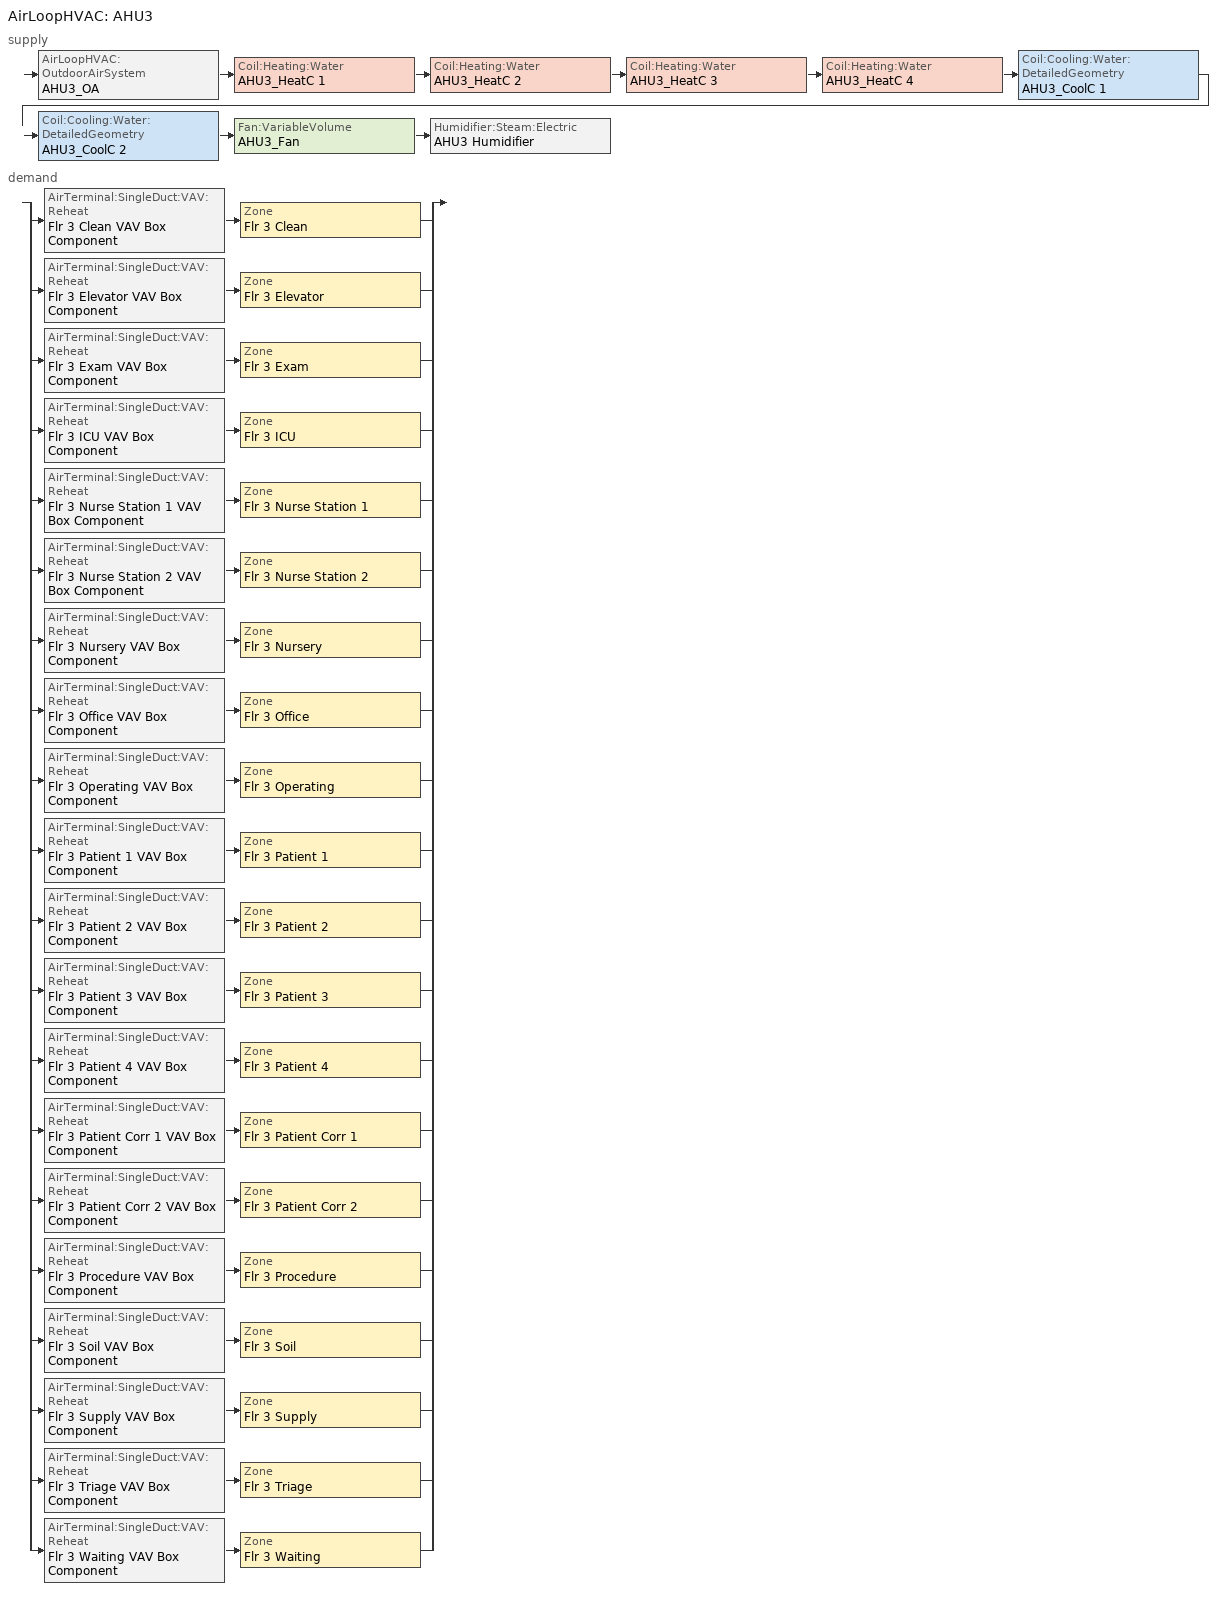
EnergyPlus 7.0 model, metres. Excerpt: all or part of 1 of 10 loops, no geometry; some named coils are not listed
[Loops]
AirLoopHVAC 'AHU3'
 supply: AirLoopHVAC:OutdoorAirSystem 'AHU3_OA' > Coil:Heating:Water 'AHU3_HeatC 1' > Coil:Heating:Water 'AHU3_HeatC 2' > Coil:Heating:Water 'AHU3_HeatC 3' > Coil:Heating:Water 'AHU3_HeatC 4' > Coil:Cooling:Water:DetailedGeometry 'AHU3_CoolC 1' > Coil:Cooling:Water:DetailedGeometry 'AHU3_CoolC 2' > Fan:VariableVolume 'AHU3_Fan' > Humidifier:Steam:Electric 'AHU3 Humidifier'
 demand: split
  | AirTerminal:SingleDuct:VAV:Reheat 'Flr 3 Clean VAV Box Component' > Zone 'Flr 3 Clean'
  | AirTerminal:SingleDuct:VAV:Reheat 'Flr 3 Elevator VAV Box Component' > Zone 'Flr 3 Elevator'
  | AirTerminal:SingleDuct:VAV:Reheat 'Flr 3 Exam VAV Box Component' > Zone 'Flr 3 Exam'
  | AirTerminal:SingleDuct:VAV:Reheat 'Flr 3 ICU VAV Box Component' > Zone 'Flr 3 ICU'
  | AirTerminal:SingleDuct:VAV:Reheat 'Flr 3 Nurse Station 1 VAV Box Component' > Zone 'Flr 3 Nurse Station 1'
  | AirTerminal:SingleDuct:VAV:Reheat 'Flr 3 Nurse Station 2 VAV Box Component' > Zone 'Flr 3 Nurse Station 2'
  | AirTerminal:SingleDuct:VAV:Reheat 'Flr 3 Nursery VAV Box Component' > Zone 'Flr 3 Nursery'
  | AirTerminal:SingleDuct:VAV:Reheat 'Flr 3 Office VAV Box Component' > Zone 'Flr 3 Office'
  | AirTerminal:SingleDuct:VAV:Reheat 'Flr 3 Operating VAV Box Component' > Zone 'Flr 3 Operating'
  | AirTerminal:SingleDuct:VAV:Reheat 'Flr 3 Patient 1 VAV Box Component' > Zone 'Flr 3 Patient 1'
  | AirTerminal:SingleDuct:VAV:Reheat 'Flr 3 Patient 2 VAV Box Component' > Zone 'Flr 3 Patient 2'
  | AirTerminal:SingleDuct:VAV:Reheat 'Flr 3 Patient 3 VAV Box Component' > Zone 'Flr 3 Patient 3'
  | AirTerminal:SingleDuct:VAV:Reheat 'Flr 3 Patient 4 VAV Box Component' > Zone 'Flr 3 Patient 4'
  | AirTerminal:SingleDuct:VAV:Reheat 'Flr 3 Patient Corr 1 VAV Box Component' > Zone 'Flr 3 Patient Corr 1'
  | AirTerminal:SingleDuct:VAV:Reheat 'Flr 3 Patient Corr 2 VAV Box Component' > Zone 'Flr 3 Patient Corr 2'
  | AirTerminal:SingleDuct:VAV:Reheat 'Flr 3 Procedure VAV Box Component' > Zone 'Flr 3 Procedure'
  | AirTerminal:SingleDuct:VAV:Reheat 'Flr 3 Soil VAV Box Component' > Zone 'Flr 3 Soil'
  | AirTerminal:SingleDuct:VAV:Reheat 'Flr 3 Supply VAV Box Component' > Zone 'Flr 3 Supply'
  | AirTerminal:SingleDuct:VAV:Reheat 'Flr 3 Triage VAV Box Component' > Zone 'Flr 3 Triage'
  | AirTerminal:SingleDuct:VAV:Reheat 'Flr 3 Waiting VAV Box Component' > Zone 'Flr 3 Waiting'
[Sizing:Zone] Zone Cooling Design Supply Air Temperature {C}=14; Zone Heating Design Supply Air Temperature {C}=40; Zone Cooling Design Supply Air Humidity Ratio {kg-H20/kg-air}=0.0085; Zone Heating Design Supply Air Humidity Ratio {kg-H20/kg-air}=0.008; Cooling Minimum Air Flow Fraction=0; Heating Design Air Flow Method {Flow/Zone | DesignDay}=DesignDay; Heating Design Air Flow Rate=0; Design Zone Air Distribution Effectiveness in Cooling Mode=1; Design Zone Air Distribution Effectiveness in Heating Mode=1
Name | Design Specification Outdoor Air Object | Cooling Design Air Flow Method {Flow/Zone | DesignDay | DesignDayWithLimit} | Cooling Minimum Air Flow
Flr 3 Clean | Flr 3 Clean OA Design Spec | DesignDayWithLimit | 0.157316
Flr 3 Elevator | Flr 3 Elevator OA Design Spec | DesignDay
Flr 3 Exam | Flr 3 Exam OA Design Spec | DesignDayWithLimit | 1.27426
Flr 3 ICU | Flr 3 ICU OA Design Spec | DesignDayWithLimit | 0.99109
Flr 3 Nurse Station 1 | Flr 3 Nurse Station 1 OA Design Spec | DesignDay
Flr 3 Nurse Station 2 | Flr 3 Nurse Station 2 OA Design Spec | DesignDay
Flr 3 Nursery | Flr 3 Nursery OA Design Spec | DesignDayWithLimit | 0.467228
Flr 3 Office | Flr 3 Office OA Design Spec | DesignDay
Flr 3 Operating | Flr 3 Operating OA Design Spec | DesignDayWithLimit | 2.83168
Flr 3 Patient 1 | Flr 3 Patient 1 OA Design Spec | DesignDayWithLimit | 2.35974
Flr 3 Patient 2 | Flr 3 Patient 2 OA Design Spec | DesignDayWithLimit | 2.35974
Flr 3 Patient 3 | Flr 3 Patient 3 OA Design Spec | DesignDayWithLimit | 1.86419
Flr 3 Patient 4 | Flr 3 Patient 4 OA Design Spec | DesignDayWithLimit | 1.86419
Flr 3 Patient Corr 1 | Flr 3 Patient Corr 1 OA Design Spec | DesignDayWithLimit | 0.526064
Flr 3 Patient Corr 2 | Flr 3 Patient Corr 2 OA Design Spec | DesignDayWithLimit | 0.526064
Flr 3 Procedure | Flr 3 Procedure OA Design Spec | DesignDayWithLimit | 0.849505
Flr 3 Soil | Flr 3 Soil OA Design Spec | DesignDayWithLimit | 0.786579
Flr 3 Supply | Flr 3 Supply OA Design Spec | DesignDayWithLimit | 1.15784
Flr 3 Triage | Flr 3 Triage OA Design Spec | DesignDayWithLimit | 1.41584
Flr 3 Waiting | Flr 3 Waiting OA Design Spec | DesignDay
[DesignSpecification:OutdoorAir] Outdoor Air Method=Flow/Zone; Outdoor Air Flow Per Person {m3/s-person}=0; Outdoor Air Flow Per Zone Floor Area {m3/s-m2}=0; Outdoor Air Flow Air Changes per Hour {1/hr}=0
Name | Outdoor Air Flow Per Zone {m3/s}
Flr 3 Clean OA Design Spec | 0.0200656
Flr 3 Elevator OA Design Spec | 0.178437
Flr 3 Exam OA Design Spec; Flr 3 Office OA Design Spec | 0.108354
Flr 3 ICU OA Design Spec | 0.297327
Flr 3 Nurse Station 1 OA Design Spec | 0.120714
Flr 3 Nurse Station 2 OA Design Spec | 0.0963147
Flr 3 Nursery OA Design Spec | 0.140168
Flr 3 Operating OA Design Spec | 0.509726
Flr 3 Patient 1 OA Design Spec; Flr 3 Patient 2 OA Design Spec; Flr 3 Soil OA Design Spec | 0.707921
Flr 3 Patient 3 OA Design Spec; Flr 3 Patient 4 OA Design Spec | 0.559258
Flr 3 Patient Corr 1 OA Design Spec; Flr 3 Patient Corr 2 OA Design Spec | 0.0947534
Flr 3 Procedure OA Design Spec | 0.152911
Flr 3 Supply OA Design Spec | 0.208549
Flr 3 Triage OA Design Spec | 1.27426
Flr 3 Waiting OA Design Spec | 0.0981403
[ZoneControl:Thermostat] Control Type Schedule=Dual Zone Control Type Sched
Name | Zone | Control 1
Flr 3 Clean Thermostat | Flr 3 Clean | Flr 3 Clean DualSPSched
Flr 3 Elevator Thermostat | Flr 3 Elevator | Flr 3 Elevator DualSPSched
Flr 3 Exam Thermostat | Flr 3 Exam | Flr 3 Exam DualSPSched
Flr 3 ICU Thermostat | Flr 3 ICU | Flr 3 ICU DualSPSched
Flr 3 Nurse Station 1 Thermostat | Flr 3 Nurse Station 1 | Flr 3 Nurse Station 1 DualSPSched
Flr 3 Nurse Station 2 Thermostat | Flr 3 Nurse Station 2 | Flr 3 Nurse Station 2 DualSPSched
Flr 3 Nursery Thermostat | Flr 3 Nursery | Flr 3 Nursery DualSPSched
Flr 3 Office Thermostat | Flr 3 Office | Flr 3 Office DualSPSched
Flr 3 Operating Thermostat | Flr 3 Operating | Flr 3 Operating DualSPSched
Flr 3 Patient 1 Thermostat | Flr 3 Patient 1 | Flr 3 Patient 1 DualSPSched
Flr 3 Patient 2 Thermostat | Flr 3 Patient 2 | Flr 3 Patient 2 DualSPSched
Flr 3 Patient 3 Thermostat | Flr 3 Patient 3 | Flr 3 Patient 3 DualSPSched
Flr 3 Patient 4 Thermostat | Flr 3 Patient 4 | Flr 3 Patient 4 DualSPSched
Flr 3 Patient Corr 1 Thermostat | Flr 3 Patient Corr 1 | Flr 3 Patient Corr 1 DualSPSched
Flr 3 Patient Corr 2 Thermostat | Flr 3 Patient Corr 2 | Flr 3 Patient Corr 2 DualSPSched
Flr 3 Procedure Thermostat | Flr 3 Procedure | Flr 3 Procedure DualSPSched
Flr 3 Soil Thermostat | Flr 3 Soil | Flr 3 Soil DualSPSched
Flr 3 Supply Thermostat | Flr 3 Supply | Flr 3 Supply DualSPSched
Flr 3 Triage Thermostat | Flr 3 Triage | Flr 3 Triage DualSPSched
Flr 3 Waiting Thermostat | Flr 3 Waiting | Flr 3 Waiting DualSPSched
[ThermostatSetpoint:DualSetpoint]
Name | Heating Setpoint Temperature Schedule | Cooling Setpoint Temperature Schedule
Flr 3 Clean DualSPSched; Flr 3 Elevator DualSPSched; Flr 3 ICU DualSPSched; Flr 3 Nurse Station 1 DualSPSched; Flr 3 Nurse Station 2 DualSPSched; Flr 3 Nursery DualSPSched; Flr 3 Patient 1 DualSPSched; Flr 3 Patient 2 DualSPSched; Flr 3 Patient 3 DualSPSched; Flr 3 Patient 4 DualSPSched; Flr 3 Patient Corr 1 DualSPSched; Flr 3 Patient Corr 2 DualSPSched; Flr 3 Soil DualSPSched; Flr 3 Supply DualSPSched; Flr 3 Triage DualSPSched; Flr 3 Waiting DualSPSched | Heating_Tstat_24_7 | Cooling_Tstat_24_7
Flr 3 Exam DualSPSched; Flr 3 Office DualSPSched; Flr 3 Procedure DualSPSched | Heating_Tstat_Office | Cooling_Tstat_Office
Flr 3 Operating DualSPSched | Heating_Tstat_OR | Cooling_Tstat_OR
[Zone equipment]
Flr 3 Clean: Flr 3 Clean VAV Box Component
Flr 3 Elevator: Flr 3 Elevator VAV Box Component
Flr 3 Exam: Flr 3 Exam VAV Box Component
Flr 3 ICU: Flr 3 ICU VAV Box Component
Flr 3 Nurse Station 1: Flr 3 Nurse Station 1 VAV Box Component
Flr 3 Nurse Station 2: Flr 3 Nurse Station 2 VAV Box Component
Flr 3 Nursery: Flr 3 Nursery VAV Box Component
Flr 3 Office: Flr 3 Office VAV Box Component
Flr 3 Operating: Flr 3 Operating VAV Box Component
Flr 3 Patient 1: Flr 3 Patient 1 VAV Box Component
Flr 3 Patient 2: Flr 3 Patient 2 VAV Box Component
Flr 3 Patient 3: Flr 3 Patient 3 VAV Box Component
Flr 3 Patient 4: Flr 3 Patient 4 VAV Box Component
Flr 3 Patient Corr 1: Flr 3 Patient Corr 1 VAV Box Component
Flr 3 Patient Corr 2: Flr 3 Patient Corr 2 VAV Box Component
Flr 3 Procedure: Flr 3 Procedure VAV Box Component
Flr 3 Soil: Flr 3 Soil VAV Box Component, Flr 3 Soil Exhaust Fan 1
Flr 3 Supply: Flr 3 Supply VAV Box Component
Flr 3 Triage: Flr 3 Triage VAV Box Component, Flr 3 Triage Exhaust Fan 1
Flr 3 Waiting: Flr 3 Waiting VAV Box Component
[AirTerminal:SingleDuct:VAV:Reheat] Availability Schedule=ALWAYS_ON; Maximum Air Flow Rate {m3/s}=AUTOSIZE; Zone Minimum Air Flow Input Method=Constant; Maximum Hot Water or Steam Flow Rate {m3/s}=AUTOSIZE; Minimum Hot Water or Steam Flow Rate {m3/s}=0; Convergence Tolerance=0.001; Damper Heating Action=Reverse; Maximum Flow per Zone Floor Area during Reheat {m3/s-m2}=AUTOCALCULATE; Maximum Flow Fraction During Reheat=AUTOCALCULATE; Maximum Reheat Air Temperature {C}=50
Name | Constant Minimum Air Flow Fraction | Reheat Coil
Flr 3 Clean VAV Box Component | 1 | Flr 3 Clean VAV Box Reheat Coil
Flr 3 Elevator VAV Box Component | 0.3 | Flr 3 Elevator VAV Box Reheat Coil
Flr 3 Exam VAV Box Component | 1 | Flr 3 Exam VAV Box Reheat Coil
Flr 3 ICU VAV Box Component | 1 | Flr 3 ICU VAV Box Reheat Coil
Flr 3 Nurse Station 1 VAV Box Component | 0.3 | Flr 3 Nurse Station 1 VAV Box Reheat Coil
Flr 3 Nurse Station 2 VAV Box Component | 0.3 | Flr 3 Nurse Station 2 VAV Box Reheat Coil
Flr 3 Nursery VAV Box Component | 1 | Flr 3 Nursery VAV Box Reheat Coil
Flr 3 Office VAV Box Component | 0.3 | Flr 3 Office VAV Box Reheat Coil
Flr 3 Operating VAV Box Component | 1 | Flr 3 Operating VAV Box Reheat Coil
Flr 3 Patient 1 VAV Box Component | 1 | Flr 3 Patient 1 VAV Box Reheat Coil
Flr 3 Patient 2 VAV Box Component | 1 | Flr 3 Patient 2 VAV Box Reheat Coil
Flr 3 Patient 3 VAV Box Component | 1 | Flr 3 Patient 3 VAV Box Reheat Coil
Flr 3 Patient 4 VAV Box Component | 1 | Flr 3 Patient 4 VAV Box Reheat Coil
Flr 3 Patient Corr 1 VAV Box Component | 1 | Flr 3 Patient Corr 1 VAV Box Reheat Coil
Flr 3 Patient Corr 2 VAV Box Component | 1 | Flr 3 Patient Corr 2 VAV Box Reheat Coil
Flr 3 Procedure VAV Box Component | 1 | Flr 3 Procedure VAV Box Reheat Coil
Flr 3 Soil VAV Box Component | 1 | Flr 3 Soil VAV Box Reheat Coil
Flr 3 Supply VAV Box Component | 1 | Flr 3 Supply VAV Box Reheat Coil
Flr 3 Triage VAV Box Component | 1 | Flr 3 Triage VAV Box Reheat Coil
Flr 3 Waiting VAV Box Component | 0.3 | Flr 3 Waiting VAV Box Reheat Coil
[Coil:Heating:Water] Availability Schedule=ALWAYS_ON; U-Factor Times Area Value {W/K}=AUTOSIZE; Maximum Water Flow Rate {m3/s}=AUTOSIZE; Coil Peformance input method=UFactorTimesAreaAndDesignWaterFlowRate; Nominal Capacity=AUTOSIZE; Design Inlet Water Temperature=82.2; Design Inlet Air Temperature=16.6; Design Outlet Water Temperature=71.1; Design Outlet Air Temperature=32.2; Rated Ratio for Air and Water Convection=1
AHU3_HeatC 1; AHU3_HeatC 2; AHU3_HeatC 3; AHU3_HeatC 4
[Fan:ZoneExhaust] Availability Schedule=Hours_of_operation; Fan Efficiency=0.5; Pressure Rise {Pa}=187
Name | Maximum Flow Rate {m3/s} [*******]
Flr 3 Soil Exhaust Fan 1 | 0.7079
Flr 3 Triage Exhaust Fan 1 | 1.2743
[AirLoopHVAC]
AHU3: Design Supply Air Flow Rate {m3/s}=AUTOSIZE
[Controller:WaterCoil] Maximum Actuated Flow {m3/s}=AUTOSIZE; Minimum Actuated Flow {m3/s}=0
Name | Control Variable {Temperature | HumidityRatio | TemperatureAndHumidityRatio | Flow} | Action {Normal | Reverse} | Actuator Variable {FLOW} | Controller Convergence Tolerance {delta C} [Delta temp from setpoint] | Actuator Variable {Flow}
AHU3_HeatC 1_Controller; AHU3_HeatC 2_Controller; AHU3_HeatC 3_Controller; AHU3_HeatC 4_Controller | Temperature | Normal | Flow | 0.0001
AHU3_CoolC 1_Controller; AHU3_CoolC 2_Controller | TemperatureAndHumidityRatio | Reverse |  |  | Flow
[SetpointManager:MixedAir]
Name | Control Variable {Temperature} | Setpoint Node or NodeList | Control Variable
AHU3_HeatC 1 SAT Manager | Temperature | AHU3_HeatC 1-AHU3_HeatC 2Node
AHU3_HeatC 2 SAT Manager | Temperature | AHU3_HeatC 2-AHU3_HeatC 3Node
AHU3_HeatC 3 SAT Manager | Temperature | AHU3_HeatC 3-AHU3_HeatC 4Node
AHU3_HeatC 4 SAT Manager | Temperature | AHU3_HeatC 4-AHU3_CoolC 1Node
AHU3_CoolC 1 SAT Manager | Temperature | AHU3_CoolC 1-AHU3_CoolC 2Node
AHU3 OA Mixed Air Temp Manager |  | AHU3_OA-AHU3_HeatC 1Node | Temperature
[SetpointManager:SingleZone:Humidity:Maximum]
Name | Setpoint Node or NodeList
AHU3_CoolC 1 HUMRAT Setpoint | AHU3_CoolC 1-AHU3_CoolC 2Node
AHU3_CoolC 2 HUMRAT Setpoint | AHU3_CoolC 2-AHU3_FanNode
[SetpointManager:SingleZone:Humidity:Minimum]
AHU3 Humidifier HUMRAT Setpoint: Setpoint Node or NodeList=AHU3 Supply Equipment Outlet Node
[Sizing:System]
AHU3: Type Of Load To Size On=Sensible; Design Outdoor Air Flow Rate {m3/s}=AUTOSIZE; Minimum System Air Flow Ratio=1; Preheat Design Temperature {C}=7; Preheat Design Humidity Ratio {kg-H2O/kg-air}=0.008; Precool Design Temperature {C}=12.8; Precool Design Humidity Ratio {kg-H2O/kg-air}=0.008; Central Cooling Design Supply Air Temperature {C}=12.8; Central Heating Design Supply Air Temperature {C}=12.8; Sizing Option {Coincident | NonCoincident}=NonCoincident; 100% Outdoor Air in Cooling {Yes | No}=No; 100% Outdoor Air in Heating {Yes | No}=No; Central Cooling Design Supply Air Humidity Ratio {kg-H2O/kg-air}=0.0085; Central Heating Design Supply Air Humidity Ratio {kg-H2O/kg-air}=0.008; Cooling Design Air Flow Method=DesignDay; Cooling Design Air Flow Rate {m3/s}=0; Heating Design Air Flow Method=DesignDay; Heating Design Air Flow Rate {m3/s}=0; System Outdoor Air Method { ZoneSum | VentilationRateProcedure }=VentilationRateProcedure
[Controller:OutdoorAir]
AHU3_OA_Controller: Minimum Outdoor Air Flow Rate {m3/s}=AUTOSIZE; Maximum Outdoor Air Flow Rate {m3/s}=AUTOSIZE; Economizer Control Type=NoEconomizer; Economizer Control Action Type=ModulateFlow; Economizer Maximum Limit Dry-Bulb Temperature {C}=28; Economizer Maximum Limit Enthalpy {J/kg}=64000; Economizer Minimum Limit Dry-Bulb Temperature {C}=-100; Lockout Type=NoLockout; Minimum Limit Type=FixedMinimum; Minimum Outdoor Air Schedule=MinOA_Sched; High Humidity Control=No; Heat Recovery Bypass Control Type=BypassWhenOAFlowGreaterThanMinimum
[Coil:Cooling:Water:DetailedGeometry] Availability Schedule=ALWAYS_ON; Maximum Water Flow Rate {m3/s}=AUTOSIZE; Tube Outside Surface Area  {m2}=AUTOSIZE; Total Tube Inside Area {m2}=AUTOSIZE; Fin Surface Area {m2}=AUTOSIZE; Minimum Airflow Area {m2}=AUTOSIZE; Coil Depth {m}=AUTOSIZE; Fin Diameter {m}=AUTOSIZE; Fin Thickness {m}=0.0015; Tube Inside Diameter  {m}=0.01445; Tube Outside Diameter {m}=0.0159; Tube Thermal Conductivity {W/m-K}=386; Fin Thermal Conductivity {W/m-K}=204; Fin Spacing {m}=0.0018; Tube Depth Spacing {m}=0.026; Number of Tube Rows=6; Number of Tubes per Row=AUTOSIZE
AHU3_CoolC 1; AHU3_CoolC 2
[Fan:VariableVolume]
AHU3_Fan: Availability Schedule=HVACOperationSchd; Fan Efficiency=0.6; Pressure Rise {Pa}=1993; Maximum Flow Rate {m3/s}=AUTOSIZE; Fan Power Minimum Flow Rate Input Method {Fraction | FixedFlowRate}=Fraction; Fan Power Minimum Flow Fraction=0.6; Motor Efficiency=0.9; Motor In Airstream Fraction=1; Fan Coefficient 1=0.0407599; Fan Coefficient 2=0.088045; Fan Coefficient 3=-0.0729261; Fan Coefficient 4=0.94374; Fan Coefficient 5=0
[Humidifier:Steam:Electric]
AHU3 Humidifier: Availability Schedule=ALWAYS_ON; Rated Capacity m3/s=0.000372; Rated Power W=1000000; Rated Fan Power W=0; Standby Power W=0
[Schedule:Compact]
Hours_Of_Operation; HVACOperationSchd: On/Off, Through: 12/31, For: AllDays, Until: 24:00, 1
Always_On; MinOA_Sched: Fraction, Through: 12/31, For: AllDays, Until: 24:00, 1
Dual Zone Control Type Sched: Control Type, Through: 12/31, For: AllDays, Until: 24:00, 4
Heating_Tstat_24_7: Temperature, Through: 12/31, For: AllDays, Until: 24:00, 21.1
Cooling_Tstat_24_7: Temperature, Through: 12/31, For: AllDays, Until: 24:00, 22.2
Heating_Tstat_Office: Temperature, Through: 12/31, For: Saturday, Until: 06:00, 18.3, Until: 17:00, 21.1, Until: 24:00, 18.3, For: Sunday, Until: 24:00, 18.3, For: AllOtherDays, Until: 05:00, 18.3, Until: 20:00, 21.1, Until: 24:00, 18.3
Cooling_Tstat_Office: Temperature, Through: 12/31, For: Saturday, Until: 06:00, 25, Until: 17:00, 22.2, Until: 24:00, 25, For: Sunday, Until: 24:00, 25, For: AllOtherDays, Until: 05:00, 25, Until: 20:00, 22.2, Until: 24:00, 25
Heating_Tstat_OR: Temperature, Through: 12/31, For: AllDays, Until: 06:00, 15, Until: 18:00, 18.3, Until: 24:00, 15
Cooling_Tstat_OR: Temperature, Through: 12/31, For: AllDays, Until: 06:00, 21.7, Until: 18:00, 18.3, Until: 24:00, 21.7
